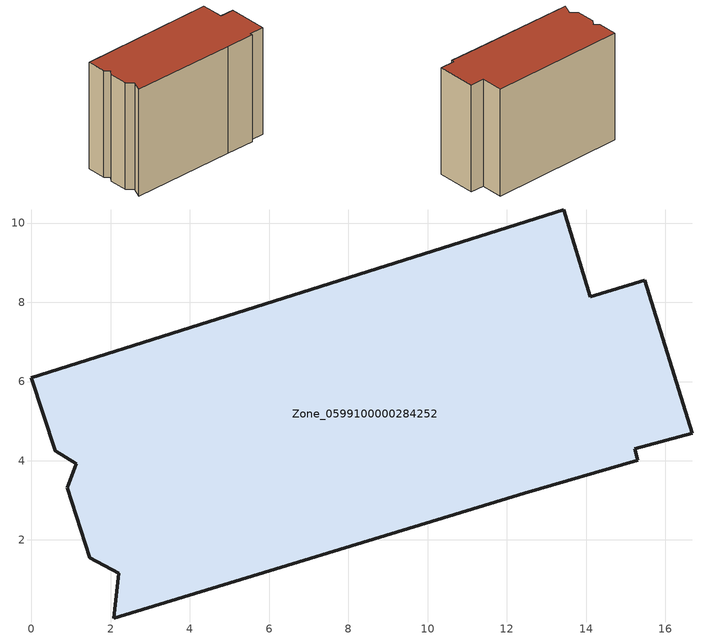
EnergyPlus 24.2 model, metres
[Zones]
Zone_0599100000284252
 floor ground (C_G): 12.44,3.18 2.08,0.03 2.21,1.16 1.48,1.55 0.9,3.32 1.13,3.92 0.6,4.25 0,6.1 13.44,10.33 14.11,8.14 15.49,8.56 16.68,4.7 15.23,4.3 15.31,4.01 z0
 wall outside (C_F): 12.44,3.18 15.31,4.01 15.23,4.3 16.68,4.7 15.49,8.56 14.11,8.14 13.44,10.33 0,6.1 0.6,4.25 1.13,3.92 0.9,3.32 1.48,1.55 2.21,1.16 2.08,0.03 12.44,3.18 z0:11.35
 roof outside (C_R): 2.08,0.03 12.44,3.18 15.31,4.01 15.23,4.3 16.68,4.7 15.49,8.56 14.11,8.14 13.44,10.33 0,6.1 0.6,4.25 1.13,3.92 0.9,3.32 1.48,1.55 2.21,1.16 z11.35
[BUILDING]
Pand.0599100000284252: North Axis=0; Terrain=City; Loads Convergence Tolerance Value=0.04; Temperature Convergence Tolerance Value=0.4; Solar Distribution=FullExterior; Maximum Number of Warmup Days=25; Minimum Number of Warmup Days=1
[Site:Location]
Rotterdam.The.Hague.AP_ZH_NLD Design_Conditions: Latitude=51.96; Longitude=4.45; Time Zone=1; Elevation=-4.5
[SITE:GROUNDTEMPERATURE:BUILDINGSURFACE]
18, 18, 18, 18, 18, 18, 18, 18, 18, 18, 18, 18
[MATERIAL] Thermal Absorptance=0.9; Solar Absorptance=0.7; Visible Absorptance=0.7
Name | Roughness | Thickness | Conductivity | Density | Specific Heat
G.TI.1946 | MediumSmooth | 0.15 | 1 | 540 | 1210
F.TI.1946 | Rough | 0.3 | 0.857143 | 1920 | 840
R.TI.1946 | MediumRough | 0.2 | 0.1 | 1500 | 1000
[CONSTRUCTION]
C_G: G.TI.1946
C_F: F.TI.1946
C_R: R.TI.1946
[ZONE]
Zone_0599100000284252: Type=1; Multiplier=1; Ceiling Height=Autocalculate; Volume=Autocalculate; Floor Area=autocalculate; Part of Total Floor Area=Yes
[ZONEINFILTRATION:DESIGNFLOWRATE]
Infil_Zone_0599100000284252: Zone or ZoneList or Space or SpaceList=Zone_0599100000284252; Schedule=AlwaysOn; Design Flow Rate Calculation Method=Flow/Area; Flow Rate per Floor Area=0.003; Constant Term Coefficient=1; Temperature Term Coefficient=0; Velocity Term Coefficient=0; Velocity Squared Term Coefficient=0
[HVACTEMPLATE:ZONE:IDEALLOADSAIRSYSTEM]
Zone_0599100000284252: Maximum Heating Supply Air Temperature=50; Minimum Cooling Supply Air Temperature=13; Maximum Heating Supply Air Humidity Ratio=0.0156; Minimum Cooling Supply Air Humidity Ratio=0.0077; Heating Limit=NoLimit; Cooling Limit=NoLimit; Dehumidification Control Type=ConstantSensibleHeatRatio; Cooling Sensible Heat Ratio=0.7; Dehumidification Setpoint=60; Humidification Control Type=None; Humidification Setpoint=30; Outdoor Air Method=None; Outdoor Air Flow Rate per Person=0.00944; Outdoor Air Flow Rate per Zone Floor Area=0; Outdoor Air Flow Rate per Zone=0; Demand Controlled Ventilation Type=None; Outdoor Air Economizer Type=NoEconomizer; Heat Recovery Type=None; Sensible Heat Recovery Effectiveness=0.7; Latent Heat Recovery Effectiveness=0.65
[ZONECONTROL:THERMOSTAT]
ThermostatControl_Zone_0599100000284252: Zone or ZoneList=Zone_0599100000284252; Control Type Schedule=DualSetpointControlType; Control 1=Thermostat_Zone_0599100000284252; Temperature Difference Between Cutout And Setpoint=0
[THERMOSTATSETPOINT:DUALSETPOINT]
Thermostat_Zone_0599100000284252: Heating Setpoint Temperature Schedule=HeatingSetpoint_Zone_0599100000284252; Cooling Setpoint Temperature Schedule=CoolingSetpoint_Zone_0599100000284252
[SCHEDULE:COMPACT]
HeatingSetpoint_Zone_0599100000284252: Through: 12/31, For: AllDays, Until: 24:00, 21
CoolingSetpoint_Zone_0599100000284252: Through: 12/31, For: AllDays, Until: 24:00, 24
DualSetpointControlType: Through: 12/31, For: AllDays, Until: 24:00, 4
AlwaysOn: Through: 12/31, For: AllDays, Until: 24:00, 1
